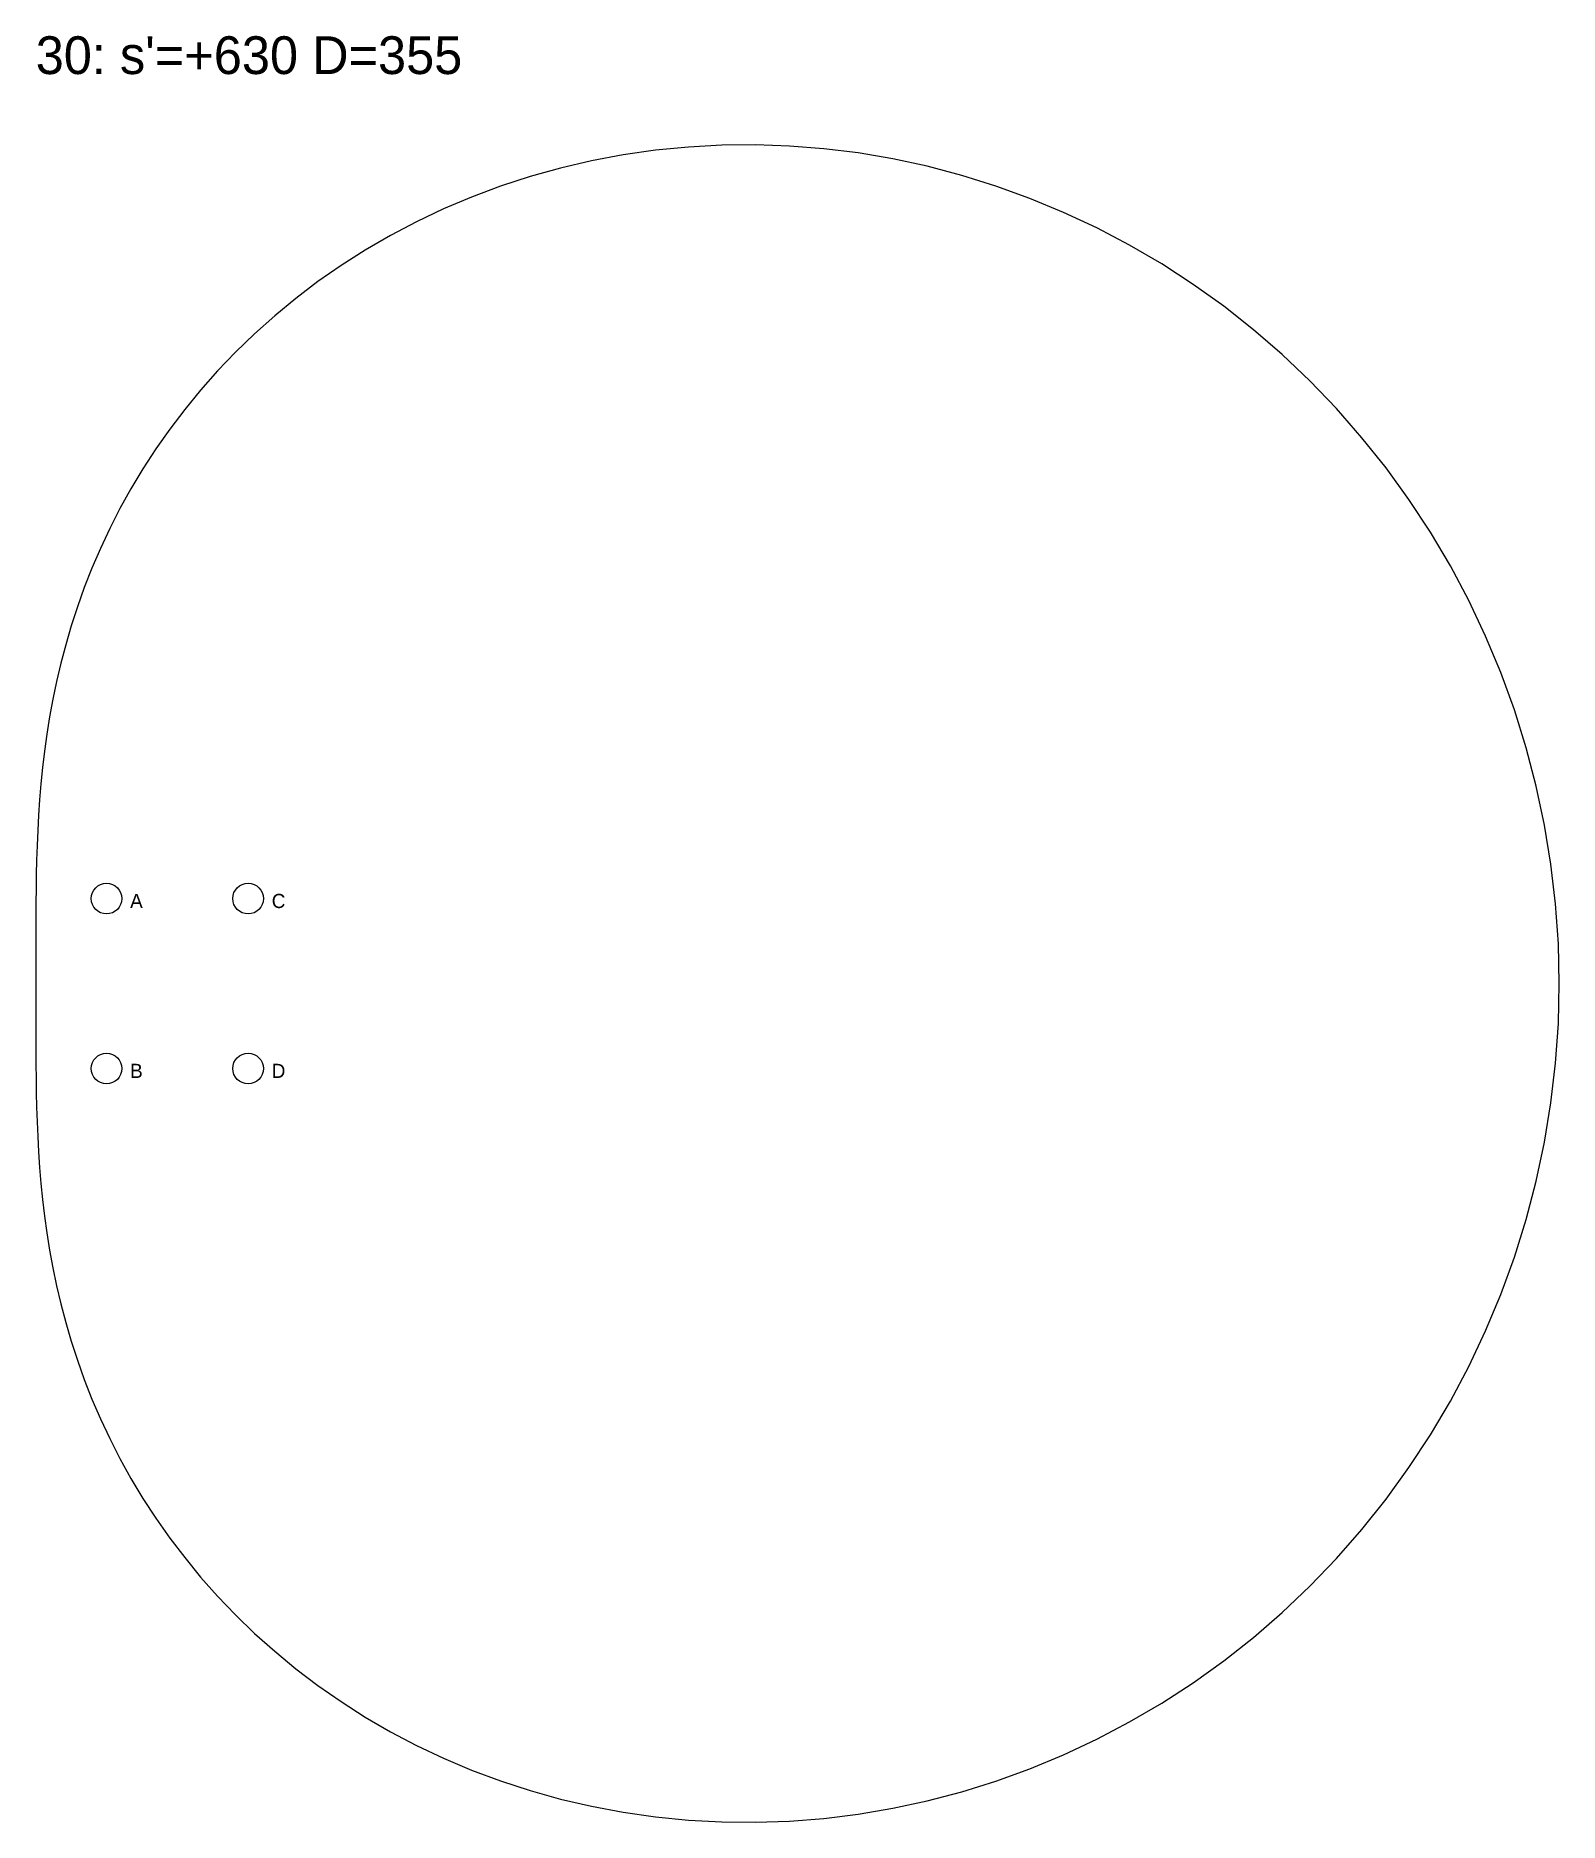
# Model space of a CAD drawing. Header units: millimetres. Extents: x 0 to 323, y -178 to 201.
import ezdxf

# ---------------------------------------------------------------- set-up
doc = ezdxf.new("R2010")
doc.units = ezdxf.units.MM
for name, color, linetype in [('DOWEL', 5, 'CONTINUOUS'), ('SLAB_00', 2, 'CONTINUOUS'), ('TEXT', 1, 'CONTINUOUS')]:
    doc.layers.add(name, color=color, linetype=linetype)

msp = doc.modelspace()

# ---------------------------------------------------------------- linework, layer by layer
at = {"layer": 'DOWEL'}
for centre in [(15, 18), (45, 18), (15, -18), (45, -18)]:
    msp.add_circle(centre, 3.25, dxfattribs=at)
at = {"layer": 'SLAB_00'}
msp.add_lwpolyline([(322.809, 0), (322.612, 8.448), (322.023, 16.875), (321.043, 25.261), (319.675, 33.585), (317.923, 41.828), (315.793, 49.97), (313.291, 57.991), (310.425, 65.872), (307.203, 73.594), (303.635, 81.141), (299.731, 88.493), (295.504, 95.636), (290.965, 102.552), (286.129, 109.227), (281.009, 115.647), (275.621, 121.799), (269.979, 127.669), (264.101, 133.247), (258.003, 138.523), (251.703, 143.487), (245.218, 148.131), (238.566, 152.447), (231.766, 156.431), (224.836, 160.077), (217.795, 163.381), (210.662, 166.341), (203.455, 168.955), (196.194, 171.223), (188.896, 173.146), (181.58, 174.725), (174.264, 175.964), (166.966, 176.866), (159.702, 177.437), (152.49, 177.682), (145.346, 177.608), (138.285, 177.222), (131.323, 176.535), (124.473, 175.554), (117.749, 174.29), (111.163, 172.753), (104.728, 170.956), (98.455, 168.91), (92.354, 166.627), (86.433, 164.121), (80.702, 161.404), (75.168, 158.491), (69.836, 155.395), (64.713, 152.131), (59.802, 148.711), (55.108, 145.151), (50.633, 141.465), (46.378, 137.666), (42.345, 133.769), (38.532, 129.787), (34.939, 125.733), (31.564, 121.621), (28.404, 117.464), (25.456, 113.272), (22.714, 109.059), (20.176, 104.835), (17.833, 100.611), (15.681, 96.397), (13.713, 92.203), (11.921, 88.036), (10.298, 83.905), (8.835, 79.817), (7.524, 75.778), (6.357, 71.794), (5.324, 67.871), (4.417, 64.011), (3.627, 60.218), (2.944, 56.495), (2.359, 52.843), (1.863, 49.264), (1.449, 45.757), (1.106, 42.322), (0.827, 38.958), (0.603, 35.662), (0.428, 32.433), (0.294, 29.266), (0.193, 26.159), (0.121, 23.106), (0.071, 20.104), (0.039, 17.146), (0.019, 14.227), (0.008, 11.341), (0.002, 8.482), (0, 5.643), (0, 2.818), (0, 0), (0, -2.818), (0, -5.643), (0.002, -8.482), (0.008, -11.341), (0.019, -14.227), (0.039, -17.146), (0.071, -20.104), (0.121, -23.106), (0.193, -26.159), (0.294, -29.266), (0.428, -32.433), (0.603, -35.662), (0.827, -38.958), (1.106, -42.322), (1.449, -45.757), (1.863, -49.264), (2.359, -52.843), (2.944, -56.495), (3.627, -60.218), (4.417, -64.011), (5.324, -67.871), (6.357, -71.794), (7.524, -75.778), (8.835, -79.817), (10.298, -83.905), (11.921, -88.036), (13.713, -92.203), (15.681, -96.397), (17.833, -100.611), (20.176, -104.835), (22.714, -109.059), (25.456, -113.272), (28.404, -117.464), (31.564, -121.621), (34.939, -125.733), (38.532, -129.787), (42.345, -133.769), (46.378, -137.666), (50.633, -141.465), (55.108, -145.151), (59.802, -148.711), (64.713, -152.131), (69.836, -155.395), (75.168, -158.491), (80.702, -161.404), (86.433, -164.121), (92.354, -166.627), (98.455, -168.91), (104.728, -170.956), (111.163, -172.753), (117.749, -174.29), (124.473, -175.554), (131.323, -176.535), (138.285, -177.222), (145.346, -177.608), (152.49, -177.682), (159.702, -177.437), (166.966, -176.866), (174.264, -175.964), (181.58, -174.725), (188.896, -173.146), (196.194, -171.223), (203.455, -168.955), (210.662, -166.341), (217.795, -163.381), (224.836, -160.077), (231.766, -156.431), (238.566, -152.447), (245.218, -148.131), (251.703, -143.487), (258.003, -138.523), (264.101, -133.247), (269.979, -127.669), (275.621, -121.799), (281.009, -115.647), (286.129, -109.227), (290.965, -102.552), (295.504, -95.636), (299.731, -88.493), (303.635, -81.141), (307.203, -73.594), (310.425, -65.872), (313.291, -57.991), (315.793, -49.97), (317.923, -41.828), (319.675, -33.585), (321.043, -25.261), (322.023, -16.875), (322.612, -8.448)], close=True, dxfattribs=at)

# ---------------------------------------------------------------- texts
at = {"layer": 'DOWEL'}
for s, p in [('A', (20, 16)), ('C', (50, 16)), ('B', (20, -20)), ('D', (50, -20))]:
    msp.add_text(s, height=3, dxfattribs=at).set_placement(p)
at = {"layer": 'TEXT'}
msp.add_text("30: s'=+630 D=355", height=8, dxfattribs=at).set_placement((0, 192.682))

doc.saveas('drawing.dxf')
